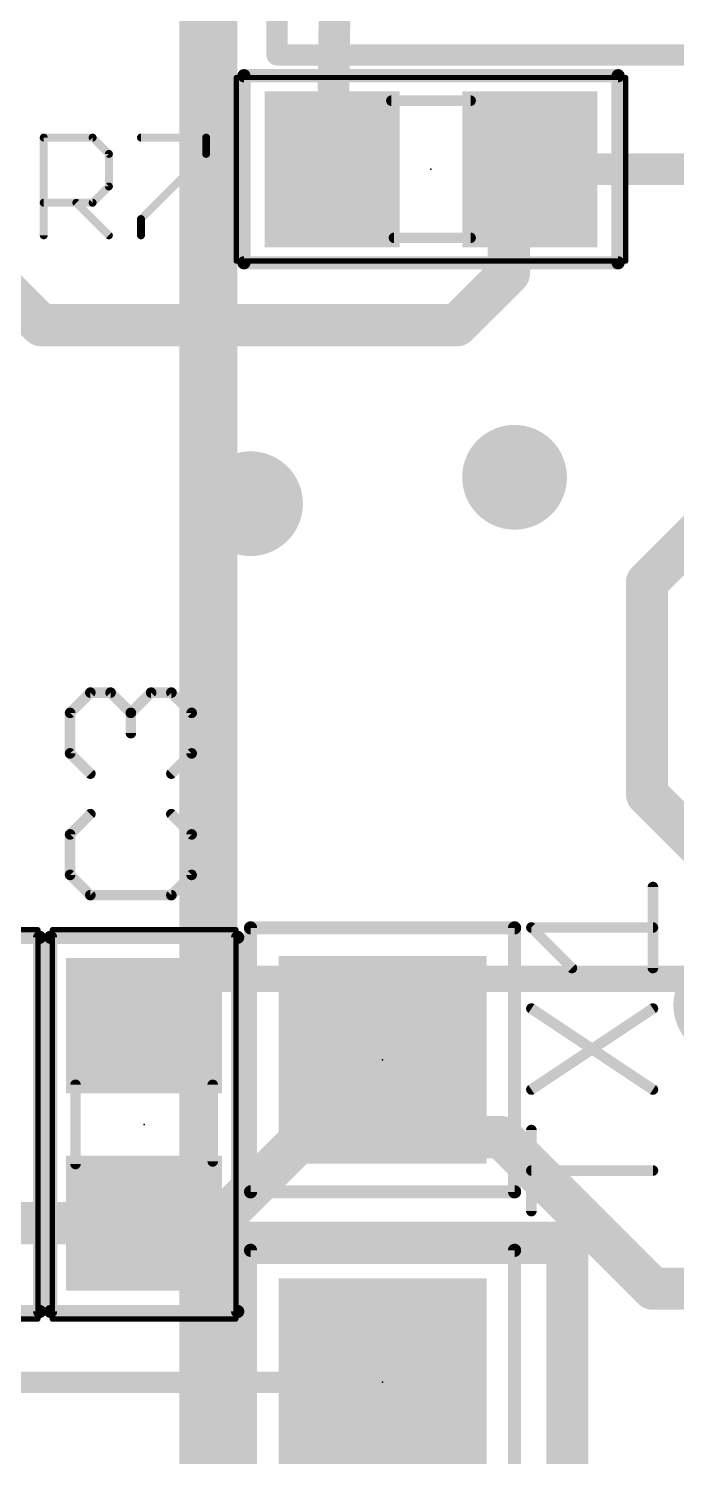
# Model space of a CAD drawing. Extents: x -60 to 60, y 0 to 50.
# Drawn here: x 18.13 to 24.36, y 24.61 to 38.35 of the extents above; entities that cross this region are included whole.
import ezdxf

# ---------------------------------------------------------------- set-up
doc = ezdxf.new("R2010")
doc.units = 0
for name, color, linetype in [('1', 12, 'CONTINUOUS'), ('18', 110, 'CONTINUOUS'), ('21', 53, 'CONTINUOUS'), ('23', 53, 'CONTINUOUS'), ('39', 12, 'CONTINUOUS'), ('51', 253, 'CONTINUOUS')]:
    doc.layers.add(name, color=color, linetype=linetype)

# ---------------------------------------------------------------- blocks, each defined once
blk = doc.blocks.new('RECT')
blk.add_solid([(-0.5, -0.5), (0.5, -0.5), (-0.5, 0.5), (0.5, 0.5)])
blk = doc.blocks.new('ROUNDV')
at = {"const_width": 0.5}
blk.add_lwpolyline([(0, -0.25, 1), (0, 0.25, 1), (0, -0.25)], format="xyb", dxfattribs=at)

msp = doc.modelspace()

# ---------------------------------------------------------------- linework, layer by layer
at = {"layer": '1'}
for points, const_width in [([(19.756, 48.26), (19.756, 2.54)], 0.3556), ([(20.01, 29.21), (20.01, 48.26)], 0.254), ([(21.05, 37), (21.15, 43.746)], 0.3048), ([(22.95, 37), (22.75, 36.9)], 0.4064), ([(22.75, 36.9), (22.75, 36)], 0.4064), ([(31.27, 37), (22.95, 37)], 0.3048), ([(18.25, 35.5), (17.5, 36.25)], 0.4064), ([(22.75, 36), (22.25, 35.5)], 0.4064), ([(22.25, 35.5), (18.25, 35.5)], 0.4064), ([(25.09, 34.036), (24.078, 33.024)], 0.4064), ([(24.078, 33.024), (24.078, 30.984)], 0.4064), ([(24.078, 30.984), (24.836, 30.226)], 0.4064), ([(26.36, 29.21), (20.01, 29.21)], 0.254), ([(20.983, 28.387), (21.534, 28.43)], 0.4064), ([(20.983, 27.897), (20.983, 28.387)], 0.4064), ([(19.883, 26.797), (20.983, 27.897)], 0.4064), ([(20.983, 27.897), (21.534, 27.897)], 0.2032), ([(21.534, 27.813), (21.661, 27.686)], 0.4064), ([(21.534, 27.897), (21.534, 27.813)], 0.2032), ([(21.661, 27.686), (22.677, 27.686)], 0.4064), ([(22.677, 27.686), (24.135, 26.228)], 0.4064), ([(15.307, 26.859), (19.24, 26.859)], 0.4064), ([(19.24, 26.859), (18.828, 26.797)], 0.4064), ([(18.828, 26.797), (19.883, 26.797)], 0.4064), ([(20.01, 26.67), (23.312, 26.67)], 0.4064), ([(20.01, 23.622), (20.01, 26.67)], 0.4064), ([(23.312, 26.67), (23.312, 23.622)], 0.4064), ([(24.135, 26.228), (26.36, 26.228)], 0.4064), ([(13.279, 25.327), (21.534, 25.327)], 0.2032)]:
    msp.add_lwpolyline(points, dxfattribs=dict(at, const_width=const_width))
for points, const_width in [([(22.8516, 36.9, 1), (22.6484, 36.9)], 0.2032), ([(22.95, 37.0762, 1), (22.95, 36.9238)], 0.1524), ([(22.9954, 36.9091, 1), (22.9046, 37.0909)], 0.2032), ([(20.9738, 37.0011, 1), (21.1262, 36.9989)], 0.1524), ([(22.7046, 36.9909, 1), (22.7954, 36.8091)], 0.2032), ([(22.8218, 35.9282, 1), (22.6782, 36.0718)], 0.2032), ([(22.6484, 36, 1), (22.8516, 36)], 0.2032), ([(18.25, 35.6016, 1), (18.25, 35.3984)], 0.2032), ([(18.1782, 35.4282, 1), (18.3218, 35.5718)], 0.2032), ([(22.1782, 35.5718, 1), (22.3218, 35.4282)], 0.2032), ([(22.25, 35.3984, 1), (22.25, 35.6016)], 0.2032), ([(24.1796, 33.024, 1), (23.9764, 33.024)], 0.2032), ([(24.0062, 33.0958, 1), (24.1498, 32.9522)], 0.2032), ([(23.9764, 30.984, 1), (24.1796, 30.984)], 0.2032), ([(24.1498, 31.0558, 1), (24.0062, 30.9122)], 0.2032), ([(20.01, 29.2735, 1), (20.01, 29.1465)], 0.127), ([(19.9465, 29.21, 1), (20.0735, 29.21)], 0.127), ([(21.0846, 28.387, 1), (20.8814, 28.387)], 0.2032), ([(20.9751, 28.4883, 1), (20.9909, 28.2857)], 0.2032), ([(21.5419, 28.3287, 1), (21.5261, 28.5313)], 0.2032), ([(21.0548, 27.8252, 1), (20.9112, 27.9688)], 0.2032), ([(20.8814, 27.897, 1), (21.0846, 27.897)], 0.2032), ([(20.983, 27.9478, 1), (20.983, 27.8462)], 0.1016), ([(21.6058, 27.8848, 1), (21.4622, 27.7412)], 0.2032), ([(21.5848, 27.897, 1), (21.4832, 27.897)], 0.1016), ([(21.534, 27.8462, 1), (21.534, 27.9478)], 0.1016), ([(21.4832, 27.813, 1), (21.5848, 27.813)], 0.1016), ([(21.661, 27.7876, 1), (21.661, 27.5844)], 0.2032), ([(21.5892, 27.6142, 1), (21.7328, 27.7578)], 0.2032), ([(22.7488, 27.7578, 1), (22.6052, 27.6142)], 0.2032), ([(22.677, 27.5844, 1), (22.677, 27.7876)], 0.2032), ([(18.828, 26.8986, 1), (18.828, 26.6954)], 0.2032), ([(18.8129, 26.8975, 1), (18.8431, 26.6965)], 0.2032), ([(19.2551, 26.7585, 1), (19.2249, 26.9595)], 0.2032), ([(19.24, 26.7574, 1), (19.24, 26.9606)], 0.2032), ([(19.8112, 26.8688, 1), (19.9548, 26.7252)], 0.2032), ([(19.883, 26.6954, 1), (19.883, 26.8986)], 0.2032), ([(20.01, 26.7716, 1), (20.01, 26.5684)], 0.2032), ([(20.1116, 26.67, 1), (19.9084, 26.67)], 0.2032), ([(23.4136, 26.67, 1), (23.2104, 26.67)], 0.2032), ([(23.312, 26.5684, 1), (23.312, 26.7716)], 0.2032), ([(24.135, 26.3296, 1), (24.135, 26.1264)], 0.2032), ([(24.0632, 26.1562, 1), (24.2068, 26.2998)], 0.2032), ([(21.534, 25.2762, 1), (21.534, 25.3778)], 0.1016)]:
    msp.add_lwpolyline(points, format="xyb", dxfattribs=dict(at, const_width=const_width))
at = {"layer": '21'}
for points, const_width in [([(20.518, 45.466), (20.518, 38.1)], 0.2032), ([(20.518, 38.1), (34.996, 38.1)], 0.2032), ([(20.2, 36.1), (20.2, 37.9)], 0.127), ([(20.2, 37.9), (23.8, 37.9)], 0.127), ([(23.8, 37.9), (23.8, 36.1)], 0.127), ([(18.2741, 36.3641), (18.2741, 37.3047)], 0.0762), ([(18.2741, 37.3047), (18.7444, 37.3047)], 0.0762), ([(18.7444, 37.3047), (18.9012, 37.1479)], 0.0762), ([(19.2096, 37.3047), (19.8367, 37.3047)], 0.0762), ([(19.8367, 37.3047), (19.8367, 37.1479)], 0.0762), ([(18.9012, 37.1479), (18.9012, 36.8344)], 0.0762), ([(19.8367, 37.1479), (19.2096, 36.5209)], 0.0762), ([(18.9012, 36.8344), (18.7444, 36.6776)], 0.0762), ([(18.7444, 36.6776), (18.2741, 36.6776)], 0.0762), ([(18.5876, 36.6776), (18.9012, 36.3641)], 0.0762), ([(19.2096, 36.5209), (19.2096, 36.3641)], 0.0762), ([(23.8, 36.1), (20.2, 36.1)], 0.127), ([(18.5278, 31.7689), (18.7227, 31.9638)], 0.1016), ([(18.7227, 31.9638), (18.9176, 31.9638)], 0.1016), ([(18.9176, 31.9638), (19.1125, 31.7689)], 0.1016), ([(19.1125, 31.7689), (19.3074, 31.9638)], 0.1016), ([(19.3074, 31.9638), (19.5023, 31.9638)], 0.1016), ([(19.5023, 31.9638), (19.6972, 31.7689)], 0.1016), ([(18.5278, 31.3791), (18.5278, 31.7689)], 0.1016), ([(19.1125, 31.7689), (19.1125, 31.574)], 0.1016), ([(19.6972, 31.7689), (19.6972, 31.3791)], 0.1016), ([(18.7227, 31.1842), (18.5278, 31.3791)], 0.1016), ([(19.6972, 31.3791), (19.5023, 31.1842)], 0.1016), ([(18.7227, 30.7944), (18.5278, 30.5995)], 0.1016), ([(19.6972, 30.5995), (19.5023, 30.7944)], 0.1016), ([(18.5278, 30.5995), (18.5278, 30.2097)], 0.1016), ([(19.6972, 30.2097), (19.6972, 30.5995)], 0.1016), ([(18.5278, 30.2097), (18.7227, 30.0148)], 0.1016), ([(19.5023, 30.0148), (19.6972, 30.2097)], 0.1016), ([(24.1352, 29.3136), (24.1352, 30.0932)], 0.1016), ([(18.7227, 30.0148), (19.5023, 30.0148)], 0.1016), ([(20.264, 29.7), (22.804, 29.7)], 0.127), ([(20.264, 27.16), (20.264, 29.7)], 0.127), ([(22.804, 29.7), (22.804, 27.16)], 0.127), ([(23.3556, 29.3136), (22.9658, 29.7034)], 0.1016), ([(22.9658, 29.7034), (24.1352, 29.7034)], 0.1016), ([(16.435, 29.609), (18.235, 29.609)], 0.127), ([(18.235, 29.609), (18.235, 26.009)], 0.127), ([(18.34, 29.609), (20.14, 29.609)], 0.127), ([(18.34, 26.009), (18.34, 29.609)], 0.127), ([(20.14, 29.609), (20.14, 26.009)], 0.127), ([(22.9658, 28.1442), (24.1352, 28.9238)], 0.1016), ([(22.9658, 28.9238), (24.1352, 28.1442)], 0.1016), ([(22.9658, 26.9748), (22.9658, 27.7544)], 0.1016), ([(24.1352, 27.3646), (22.9658, 27.3646)], 0.1016), ([(22.804, 27.16), (20.264, 27.16)], 0.127), ([(20.264, 26.597), (22.804, 26.597)], 0.127), ([(20.264, 24.057), (20.264, 26.597)], 0.127), ([(22.804, 26.597), (22.804, 24.057)], 0.127), ([(18.235, 26.009), (16.435, 26.009)], 0.127), ([(20.14, 26.009), (18.34, 26.009)], 0.127)]:
    msp.add_lwpolyline(points, dxfattribs=dict(at, const_width=const_width))
for points, const_width in [([(20.518, 38.1508, 1), (20.518, 38.0492)], 0.1016), ([(20.4672, 38.1, 1), (20.5688, 38.1)], 0.1016), ([(20.2, 37.9318, 1), (20.2, 37.8682)], 0.0635), ([(20.2317, 37.9, 1), (20.1683, 37.9)], 0.0635), ([(23.8317, 37.9, 1), (23.7683, 37.9)], 0.0635), ([(23.8, 37.8682, 1), (23.8, 37.9318)], 0.0635), ([(18.2932, 37.3047, 1), (18.2551, 37.3047)], 0.0381), ([(18.2741, 37.3238, 1), (18.2741, 37.2857)], 0.0381), ([(18.7579, 37.3182, 1), (18.7309, 37.2912)], 0.0381), ([(18.7444, 37.2857, 1), (18.7444, 37.3238)], 0.0381), ([(19.2096, 37.3238, 1), (19.2096, 37.2857)], 0.0381), ([(19.8557, 37.3047, 1), (19.8176, 37.3047)], 0.0381), ([(19.8367, 37.2857, 1), (19.8367, 37.3238)], 0.0381), ([(18.9202, 37.1479, 1), (18.8821, 37.1479)], 0.0381), ([(18.8877, 37.1345, 1), (18.9146, 37.1614)], 0.0381), ([(19.8176, 37.1479, 1), (19.8557, 37.1479)], 0.0381), ([(19.8502, 37.1345, 1), (19.8232, 37.1614)], 0.0381), ([(18.8821, 36.8344, 1), (18.9202, 36.8344)], 0.0381), ([(18.9146, 36.8209, 1), (18.8877, 36.8479)], 0.0381), ([(18.2741, 36.6967, 1), (18.2741, 36.6586)], 0.0381), ([(18.6011, 36.6911, 1), (18.5742, 36.6642)], 0.0381), ([(18.7309, 36.6911, 1), (18.7579, 36.6642)], 0.0381), ([(18.7444, 36.6586, 1), (18.7444, 36.6967)], 0.0381), ([(19.2287, 36.5209, 1), (19.1906, 36.5209)], 0.0381), ([(19.1961, 36.5343, 1), (19.2231, 36.5074)], 0.0381), ([(18.2551, 36.3641, 1), (18.2932, 36.3641)], 0.0381), ([(18.8877, 36.3506, 1), (18.9146, 36.3776)], 0.0381), ([(19.1906, 36.3641, 1), (19.2287, 36.3641)], 0.0381), ([(20.2, 36.1318, 1), (20.2, 36.0682)], 0.0635), ([(23.8, 36.0682, 1), (23.8, 36.1318)], 0.0635), ([(20.1683, 36.1, 1), (20.2317, 36.1)], 0.0635), ([(23.7683, 36.1, 1), (23.8317, 36.1)], 0.0635), ([(18.7227, 31.9892, 1), (18.7227, 31.9384)], 0.0508), ([(18.7407, 31.9458, 1), (18.7047, 31.9818)], 0.0508), ([(18.9356, 31.9818, 1), (18.8996, 31.9458)], 0.0508), ([(18.9176, 31.9384, 1), (18.9176, 31.9892)], 0.0508), ([(19.3074, 31.9892, 1), (19.3074, 31.9384)], 0.0508), ([(19.3254, 31.9458, 1), (19.2894, 31.9818)], 0.0508), ([(19.5203, 31.9818, 1), (19.4843, 31.9458)], 0.0508), ([(19.5023, 31.9384, 1), (19.5023, 31.9892)], 0.0508), ([(18.5098, 31.7869, 1), (18.5458, 31.7509)], 0.0508), ([(18.5532, 31.7689, 1), (18.5024, 31.7689)], 0.0508), ([(19.0945, 31.7869, 1), (19.1305, 31.7509)], 0.0508), ([(19.1379, 31.7689, 1), (19.0871, 31.7689)], 0.0508), ([(19.0945, 31.7509, 1), (19.1305, 31.7869)], 0.0508), ([(19.7226, 31.7689, 1), (19.6718, 31.7689)], 0.0508), ([(19.6792, 31.7509, 1), (19.7152, 31.7869)], 0.0508), ([(19.0871, 31.574, 1), (19.1379, 31.574)], 0.0508), ([(18.5458, 31.3971, 1), (18.5098, 31.3611)], 0.0508), ([(18.5024, 31.3791, 1), (18.5532, 31.3791)], 0.0508), ([(19.6718, 31.3791, 1), (19.7226, 31.3791)], 0.0508), ([(19.7152, 31.3611, 1), (19.6792, 31.3971)], 0.0508), ([(18.7047, 31.1662, 1), (18.7407, 31.2022)], 0.0508), ([(19.4843, 31.2022, 1), (19.5203, 31.1662)], 0.0508), ([(18.7407, 30.7764, 1), (18.7047, 30.8124)], 0.0508), ([(19.5203, 30.8124, 1), (19.4843, 30.7764)], 0.0508), ([(18.5098, 30.6175, 1), (18.5458, 30.5815)], 0.0508), ([(18.5532, 30.5995, 1), (18.5024, 30.5995)], 0.0508), ([(19.7226, 30.5995, 1), (19.6718, 30.5995)], 0.0508), ([(19.6792, 30.5815, 1), (19.7152, 30.6175)], 0.0508), ([(18.5458, 30.2277, 1), (18.5098, 30.1917)], 0.0508), ([(18.5024, 30.2097, 1), (18.5532, 30.2097)], 0.0508), ([(19.6718, 30.2097, 1), (19.7226, 30.2097)], 0.0508), ([(19.7152, 30.1917, 1), (19.6792, 30.2277)], 0.0508), ([(24.1606, 30.0932, 1), (24.1098, 30.0932)], 0.0508), ([(18.7227, 30.0402, 1), (18.7227, 29.9894)], 0.0508), ([(18.7047, 29.9968, 1), (18.7407, 30.0328)], 0.0508), ([(19.4843, 30.0328, 1), (19.5203, 29.9968)], 0.0508), ([(19.5023, 29.9894, 1), (19.5023, 30.0402)], 0.0508), ([(20.264, 29.7318, 1), (20.264, 29.6683)], 0.0635), ([(20.2957, 29.7, 1), (20.2323, 29.7)], 0.0635), ([(22.8358, 29.7, 1), (22.7723, 29.7)], 0.0635), ([(22.804, 29.6683, 1), (22.804, 29.7318)], 0.0635), ([(22.9838, 29.7214, 1), (22.9478, 29.6854)], 0.0508), ([(22.9658, 29.7288, 1), (22.9658, 29.678)], 0.0508), ([(24.1352, 29.678, 1), (24.1352, 29.7288)], 0.0508), ([(18.2667, 29.609, 1), (18.2033, 29.609)], 0.0635), ([(18.235, 29.5773, 1), (18.235, 29.6408)], 0.0635), ([(18.34, 29.6408, 1), (18.34, 29.5773)], 0.0635), ([(18.3717, 29.609, 1), (18.3083, 29.609)], 0.0635), ([(20.1717, 29.609, 1), (20.1083, 29.609)], 0.0635), ([(20.14, 29.5773, 1), (20.14, 29.6408)], 0.0635), ([(23.3376, 29.2956, 1), (23.3736, 29.3316)], 0.0508), ([(24.1098, 29.3136, 1), (24.1606, 29.3136)], 0.0508), ([(22.9799, 28.9449, 1), (22.9517, 28.9027)], 0.0508), ([(24.1493, 28.9027, 1), (24.1211, 28.9449)], 0.0508), ([(22.9517, 28.1653, 1), (22.9799, 28.1231)], 0.0508), ([(24.1211, 28.1231, 1), (24.1493, 28.1653)], 0.0508), ([(22.9912, 27.7544, 1), (22.9404, 27.7544)], 0.0508), ([(22.9658, 27.39, 1), (22.9658, 27.3392)], 0.0508), ([(24.1352, 27.3392, 1), (24.1352, 27.39)], 0.0508), ([(20.264, 27.1917, 1), (20.264, 27.1283)], 0.0635), ([(22.804, 27.1283, 1), (22.804, 27.1917)], 0.0635), ([(20.2323, 27.16, 1), (20.2957, 27.16)], 0.0635), ([(22.7723, 27.16, 1), (22.8358, 27.16)], 0.0635), ([(22.9404, 26.9748, 1), (22.9912, 26.9748)], 0.0508), ([(20.264, 26.6288, 1), (20.264, 26.5653)], 0.0635), ([(20.2957, 26.597, 1), (20.2323, 26.597)], 0.0635), ([(22.8358, 26.597, 1), (22.7723, 26.597)], 0.0635), ([(22.804, 26.5653, 1), (22.804, 26.6288)], 0.0635), ([(18.2033, 26.009, 1), (18.2667, 26.009)], 0.0635), ([(18.235, 25.9773, 1), (18.235, 26.0407)], 0.0635), ([(18.34, 26.0407, 1), (18.34, 25.9773)], 0.0635), ([(18.3083, 26.009, 1), (18.3717, 26.009)], 0.0635), ([(20.1083, 26.009, 1), (20.1717, 26.009)], 0.0635), ([(20.14, 25.9773, 1), (20.14, 26.0407)], 0.0635)]:
    msp.add_lwpolyline(points, format="xyb", dxfattribs=dict(at, const_width=const_width))
at = {"layer": '23'}
for p in [(22, 37), (21.534, 28.43), (19.24, 27.809), (21.534, 25.327)]:
    msp.add_point(p, dxfattribs=at)
at = {"layer": '39', "const_width": 0.0508}
for points in [[(20.127, 37.883), (23.873, 37.883)], [(20.127, 36.117), (20.127, 37.883)], [(23.873, 37.883), (23.873, 36.117)], [(23.873, 36.117), (20.127, 36.117)], [(16.452, 29.682), (18.218, 29.682)], [(18.218, 29.682), (18.218, 25.936)], [(18.357, 25.936), (18.357, 29.682)], [(18.357, 29.682), (20.123, 29.682)], [(20.123, 29.682), (20.123, 25.936)], [(18.218, 25.936), (16.452, 25.936)], [(20.123, 25.936), (18.357, 25.936)]]:
    msp.add_lwpolyline(points, dxfattribs=at)
at = {"layer": '39', "const_width": 0.0254}
for points in [[(20.127, 37.8957, 1), (20.127, 37.8703)], [(20.1397, 37.883, 1), (20.1143, 37.883)], [(23.8857, 37.883, 1), (23.8603, 37.883)], [(23.873, 37.8703, 1), (23.873, 37.8957)], [(20.127, 36.1297, 1), (20.127, 36.1043)], [(23.873, 36.1043, 1), (23.873, 36.1297)], [(20.1143, 36.117, 1), (20.1397, 36.117)], [(23.8603, 36.117, 1), (23.8857, 36.117)], [(18.2307, 29.682, 1), (18.2053, 29.682)], [(18.218, 29.6693, 1), (18.218, 29.6947)], [(18.3697, 29.682, 1), (18.3443, 29.682)], [(18.357, 29.6947, 1), (18.357, 29.6693)], [(20.1357, 29.682, 1), (20.1103, 29.682)], [(20.123, 29.6693, 1), (20.123, 29.6947)], [(18.2053, 25.936, 1), (18.2307, 25.936)], [(18.218, 25.9233, 1), (18.218, 25.9487)], [(18.357, 25.9487, 1), (18.357, 25.9233)], [(18.3443, 25.936, 1), (18.3697, 25.936)], [(20.1103, 25.936, 1), (20.1357, 25.936)], [(20.123, 25.9233, 1), (20.123, 25.9487)]]:
    msp.add_lwpolyline(points, format="xyb", dxfattribs=at)
at = {"layer": '51', "const_width": 0.1016}
for points in [[(21.619, 37.66), (22.381, 37.66)], [(21.644, 36.34), (22.381, 36.34)], [(18.58, 27.428), (18.58, 28.19)], [(19.9, 27.453), (19.9, 28.19)]]:
    msp.add_lwpolyline(points, dxfattribs=at)
at = {"layer": '51', "const_width": 0.0508}
for points in [[(21.619, 37.6854, 1), (21.619, 37.6346)], [(22.381, 37.6346, 1), (22.381, 37.6854)], [(21.644, 36.3654, 1), (21.644, 36.3146)], [(22.381, 36.3146, 1), (22.381, 36.3654)], [(18.6054, 28.19, 1), (18.5546, 28.19)], [(19.9254, 28.19, 1), (19.8746, 28.19)], [(18.5546, 27.428, 1), (18.6054, 27.428)], [(19.8746, 27.453, 1), (19.9254, 27.453)]]:
    msp.add_lwpolyline(points, format="xyb", dxfattribs=at)

# ---------------------------------------------------------------- block references
at = {"layer": '1'}
for p, xscale, yscale in [((21.05, 37), 1.3, 1.5), ((22.95, 37), 1.3, 1.5), ((21.534, 28.43), 2, 2), ((21.534, 25.327), 2, 2)]:
    msp.add_blockref('RECT', p, dxfattribs=dict(at, xscale=xscale, yscale=yscale))
at = {"layer": '1', "xscale": 1.3, "yscale": 1.5, "rotation": 90}
for p in [(19.24, 28.759), (19.24, 26.859)]:
    msp.add_blockref('RECT', p, dxfattribs=at)
at = {"layer": '18', "xscale": 1.008, "yscale": 1.008}
for p in [(22.804, 34.036), (22.804, 34.036), (20.264, 33.782), (20.264, 33.782), (24.836, 28.956), (24.836, 28.956)]:
    msp.add_blockref('ROUNDV', p, dxfattribs=at)
at = {"layer": '51', "xscale": 0.7501, "yscale": 1.4501}
for p in [(21.2828, 37.0012), (22.7307, 37.0012)]:
    msp.add_blockref('RECT', p, dxfattribs=at)
at = {"layer": '51', "xscale": 0.7501, "yscale": 1.4501, "rotation": 90}
for p in [(19.2388, 28.5397), (19.2388, 27.0919)]:
    msp.add_blockref('RECT', p, dxfattribs=at)

doc.saveas('drawing.dxf')
